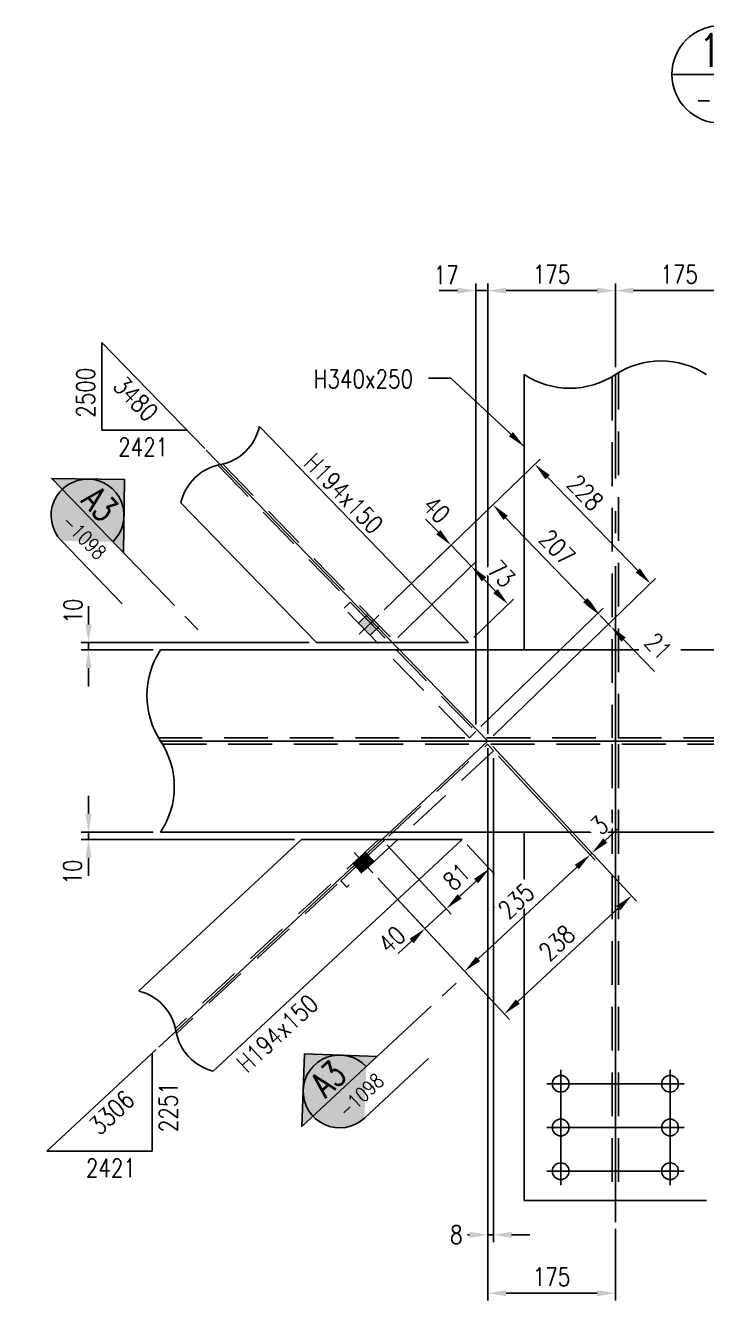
# Model space of a CAD drawing. Header units: millimetres. Extents: x 0 to 232280, y -26939 to 23794.
# Drawn here: x 93004 to 93938, y -25816 to -24067 of the extents above; entities that cross this region are included whole.
import ezdxf
from ezdxf.enums import TextEntityAlignment as Align

# ---------------------------------------------------------------- set-up
doc = ezdxf.new("R2010")
doc.units = ezdxf.units.MM
doc.header["$LTSCALE"] = 30
doc.linetypes.add('JNK-CENTER', pattern=[34, 30, -1.5, 1, -1.5])
doc.linetypes.add('JNK-HIDDEN', pattern=[3, 2, -1])
for name, color, linetype in [('CEN-R', 1, 'JNK-CENTER'), ('CON-C', 4, 'Continuous'), ('CON-G', 3, 'Continuous'), ('CON-W', 7, 'Continuous'), ('CON-Y', 2, 'Continuous'), ('Dim-W', 7, 'Continuous'), ('HID-Y', 2, 'JNK-HIDDEN'), ('STL-OBJT', 7, 'Continuous'), ('TXT-Y', 2, 'Continuous')]:
    doc.layers.add(name, color=color, linetype=linetype)
doc.styles.add('SIMPLEX', font='simplex.shx', dxfattribs={"width": 0.8})
doc.dimstyles.new('DIM10', dxfattribs={"dimscale": 10, "dimtxt": 2.5, "dimasz": 2.5, "dimexe": 1, "dimexo": 1, "dimgap": 1, "dimtad": 1, "dimdec": 0, "dimdsep": 46, "dimtxsty": 'SIMPLEX', "dimcen": 0, "dimclrt": 2, "dimadec": 1, "dimazin": 2, "dimtfac": 1, "dimtdec": 0, "dimtix": 1, "dimtmove": 2, "dimatfit": 0, "dimfxl": 0.18, "dimtolj": 1, "dimtzin": 0, "dimarcsym": 0})
doc.dimstyles.new('DIM40', dxfattribs={"dimscale": 40, "dimtxt": 2.5, "dimasz": 2.5, "dimexe": 1, "dimexo": 1, "dimgap": 1, "dimtad": 1, "dimdec": 0, "dimdsep": 46, "dimtxsty": 'SIMPLEX', "dimcen": 0, "dimclrd": 7, "dimclre": 7, "dimclrt": 2, "dimadec": 1, "dimazin": 2, "dimtfac": 1, "dimtdec": 0, "dimtix": 1, "dimtmove": 2, "dimatfit": 2, "dimfxl": 1, "dimtolj": 1, "dimtzin": 0, "dimarcsym": 1})

# ---------------------------------------------------------------- blocks, each defined once
blk = doc.blocks.new('SECTITLE')
at = {"layer": 'CON-G'}
for p, q in [((-1.7, 0), (44.09999999999997, 0)), ((4.999999999999999, -6.7), (20.85999999999999, -6.7))]:
    blk.add_line(p, q, dxfattribs=at)
blk.add_arc((5, 0), 6.7, 0, 270, dxfattribs=at)
at = {"layer": 'CON-C', "style": 'SIMPLEX', "width": 0.8}
for tag, p in [('A', (5.060000000000002, 1.039999999999964)), ('ELEVATION', (27.83000000000001, 1.22))]:
    blk.add_attdef(tag, text='', height=4.5, dxfattribs=at).set_placement(p, align=Align.CENTER)
at = {"layer": 'CON-Y', "style": 'SIMPLEX', "width": 0.8}
blk.add_attdef('SCALE', text='', height=2.5, dxfattribs=at).set_placement((44.90000000000001, -3.72), align=Align.RIGHT)
blk.add_attdef('H0000-0000', (1.539999999999953, -4.720000000000033), '', height=2.5, dxfattribs=at)
blk = doc.blocks.new('*D3329')
at = {"layer": 'DEFPOINTS', "color": 0, "transparency": 16777216}
for p in [(93493.19027004726, -25183.43794292299), (93480.91937254544, -25228.98379975429), (93581.50837238687, -25278.42600412434)]:
    blk.add_point(p, dxfattribs=at)
at = {"layer": 'Dim-W', "color": 7, "linetype": 'ByBlock', "lineweight": -2, "transparency": 16777216}
for p, q in [((93499.99953672459, -25190.76145897178), (93588.31763906422, -25285.74952017313)), ((93487.72863922277, -25236.30731580307), (93559.02357486906, -25312.98658688246)), ((93599.81716250886, -25261.402837431), (93618.12595263084, -25244.37967073766)), ((93552.21430819173, -25305.66307083367), (93581.50837238687, -25278.42600412434)), ((93533.90551806975, -25322.68623752701), (93515.59672794776, -25339.70940422035))]:
    blk.add_line(p, q, dxfattribs=at)
at = {"layer": 'Dim-W', "color": 7, "transparency": 16777216}
blk.add_solid([(93596.97996805995, -25258.35137241067), (93602.65435695775, -25264.45430245133), (93581.50837238687, -25278.42600412434)], dxfattribs=at)
at = {"layer": 'Dim-W', "color": 2, "transparency": 16777216, "insert": (93506.83269559407, -25320.79936382204), "char_height": 25, "attachment_point": 5, "rotation": 42.91609863524093, "style": 'SIMPLEX', "bg_fill": 3, "box_fill_scale": 1.1, "bg_fill_color": 256, "bg_fill_true_color": 13158600, "bg_fill_transparency": 0}
blk.add_mtext('\\A1;40', dxfattribs=at)
at = {"layer": 'Dim-W', "color": 7, "transparency": 16777216}
blk.add_solid([(93531.06832362084, -25319.63477250667), (93536.74271251864, -25325.73770254734), (93552.21430819173, -25305.66307083367)], dxfattribs=at)
blk = doc.blocks.new('*D3330')
at = {"layer": 'DEFPOINTS', "color": 0, "transparency": 16777216}
for p in [(93638.3857387273, -25048.43794292348), (93480.91937254544, -25228.98379975429), (93835.65210790429, -25260.60226090549)]:
    blk.add_point(p, dxfattribs=at)
at = {"layer": 'Dim-W', "color": 7, "linetype": 'ByBlock', "lineweight": -2, "transparency": 16777216}
for p, q in [((93645.19500540463, -25055.76145897227), (93842.46137458162, -25267.92577695428)), ((93487.72863922277, -25236.30731580307), (93667.9718417064, -25430.16284366311)), ((93679.47136515105, -25405.81616092098), (93817.3433177823, -25277.62542759883))]:
    blk.add_line(p, q, dxfattribs=at)
at = {"layer": 'Dim-W', "color": 7, "transparency": 16777216}
for points in [[(93814.50612333341, -25274.5739625785), (93820.18051223119, -25280.67689261917), (93835.65210790429, -25260.60226090549)], [(93676.63417070215, -25402.76469590065), (93682.30855959994, -25408.86762594131), (93661.16257502907, -25422.83932761432)]]:
    blk.add_solid(points, dxfattribs=at)
at = {"layer": 'Dim-W', "color": 2, "transparency": 16777216, "insert": (93733.08649144268, -25325.24288315012), "char_height": 25, "attachment_point": 5, "rotation": 42.91609863524093, "style": 'SIMPLEX', "bg_fill": 3, "box_fill_scale": 1.1, "bg_fill_color": 256, "bg_fill_true_color": 13158600, "bg_fill_transparency": 0}
blk.add_mtext('\\A1;238', dxfattribs=at)
blk = doc.blocks.new('*D3331')
at = {"layer": 'DEFPOINTS', "color": 0, "transparency": 16777216}
for p in [(93646.1227705546, -25061.72616218153), (93778.70110629694, -25204.31707770006), (93480.91937254544, -25228.98379975429)]:
    blk.add_point(p, dxfattribs=at)
at = {"layer": 'Dim-W', "color": 7, "linetype": 'ByBlock', "lineweight": -2, "transparency": 16777216}
for p, q in [((93652.93203723195, -25069.04967823033), (93785.51037297427, -25211.64059374886)), ((93624.99723173236, -25347.22803253063), (93760.39231617496, -25221.3402443934)), ((93487.72863922277, -25236.30731580307), (93613.49770828772, -25371.57471527277))]:
    blk.add_line(p, q, dxfattribs=at)
at = {"layer": 'Dim-W', "color": 7, "transparency": 16777216}
for points in [[(93757.55512172607, -25218.28877937307), (93763.22951062385, -25224.39170941374), (93778.70110629694, -25204.31707770006)], [(93622.16003728347, -25344.1765675103), (93627.83442618125, -25350.27949755097), (93606.68844161037, -25364.25119922397)]]:
    blk.add_solid(points, dxfattribs=at)
at = {"layer": 'Dim-W', "color": 2, "transparency": 16777216, "insert": (93677.37392392967, -25267.80622735223), "char_height": 25, "attachment_point": 5, "rotation": 42.91609863524093, "style": 'SIMPLEX', "bg_fill": 3, "box_fill_scale": 1.1, "bg_fill_color": 256, "bg_fill_true_color": 13158600, "bg_fill_transparency": 0}
blk.add_mtext('\\A1;235', dxfattribs=at)
blk = doc.blocks.new('*D3332')
at = {"layer": 'DEFPOINTS', "color": 0, "transparency": 16777216}
for p in [(93778.70110629698, -25204.31707770015), (93781.17797448566, -25202.01413251522), (93781.17797448559, -25202.01413251514)]:
    blk.add_point(p, dxfattribs=at)
at = {"layer": 'Dim-W', "color": 7, "linetype": 'ByBlock', "lineweight": -2, "transparency": 16777216}
for p, q in [((93799.48676460757, -25184.9909658218), (93817.79555472956, -25167.96779912846)), ((93774.36870780832, -25194.69061646643), (93774.36870780824, -25194.69061646635)), ((93771.89183961964, -25196.99356165136), (93771.89183961957, -25196.99356165127)), ((93778.70110629691, -25204.31707770007), (93781.17797448559, -25202.01413251514)), ((93760.39231617493, -25221.34024439341), (93742.08352605294, -25238.36341108675))]:
    blk.add_line(p, q, dxfattribs=at)
at = {"layer": 'Dim-W', "color": 7, "transparency": 16777216}
blk.add_solid([(93757.55512172604, -25218.28877937308), (93763.22951062382, -25224.39170941374), (93778.70110629691, -25204.31707770007)], dxfattribs=at)
at = {"layer": 'Dim-W', "color": 2, "transparency": 16777216, "insert": (93791.47279170668, -25163.89883232943), "char_height": 25, "attachment_point": 5, "rotation": 42.91609863524093, "style": 'SIMPLEX', "bg_fill": 3, "box_fill_scale": 1.1, "bg_fill_color": 256, "bg_fill_true_color": 13158600, "bg_fill_transparency": 0}
blk.add_mtext('\\A1;3', dxfattribs=at)
at = {"layer": 'Dim-W', "color": 7, "transparency": 16777216}
blk.add_solid([(93796.64957015867, -25181.93950080147), (93802.32395905646, -25188.04243084214), (93781.17797448559, -25202.01413251514)], dxfattribs=at)
blk = doc.blocks.new('*D3333')
at = {"layer": 'DEFPOINTS', "color": 0, "transparency": 16777216}
for p in [(93603.33428929921, -25183.43794292299), (93640.58289155879, -25223.49963375838), (93581.50837238692, -25278.42600412439)]:
    blk.add_point(p, dxfattribs=at)
at = {"layer": 'Dim-W', "color": 7, "linetype": 'ByBlock', "lineweight": -2, "transparency": 16777216}
for p, q in [((93610.14355597654, -25190.76145897178), (93647.39215823612, -25230.82314980717)), ((93599.81716250884, -25261.402837431), (93622.27410143681, -25240.52280045172))]:
    blk.add_line(p, q, dxfattribs=at)
at = {"layer": 'Dim-W', "color": 7, "transparency": 16777216}
for points in [[(93619.43690698792, -25237.47133543138), (93625.1112958857, -25243.57426547205), (93640.58289155879, -25223.49963375838)], [(93596.97996805995, -25258.35137241066), (93602.65435695773, -25264.45430245133), (93581.50837238686, -25278.42600412434)]]:
    blk.add_solid(points, dxfattribs=at)
at = {"layer": 'Dim-W', "color": 2, "transparency": 16777216, "insert": (93595.72478194883, -25234.48490783157), "char_height": 25, "attachment_point": 5, "rotation": 42.91609863524093, "style": 'SIMPLEX', "bg_fill": 3, "box_fill_scale": 1.1, "bg_fill_color": 256, "bg_fill_true_color": 13158600, "bg_fill_transparency": 0}
blk.add_mtext('\\A1;81', dxfattribs=at)
blk = doc.blocks.new('*D3424')
at = {"layer": 'DEFPOINTS', "color": 0, "transparency": 16777216}
for p in [(93638.38573872787, -25048.43794292298), (93813.38573872682, -25707.37803345322), (93813.38573872682, -25805.69570001125)]:
    blk.add_point(p, dxfattribs=at)
at = {"layer": 'Dim-W', "color": 7, "linetype": 'ByBlock', "lineweight": -2, "transparency": 16777216}
for p, q in [((93638.38573872787, -25058.43794292298), (93638.38573872787, -25815.69570001125)), ((93813.38573872682, -25717.37803345322), (93813.38573872682, -25815.69570001125)), ((93663.38573872787, -25805.69570001125), (93788.38573872682, -25805.69570001125))]:
    blk.add_line(p, q, dxfattribs=at)
at = {"layer": 'Dim-W', "color": 7, "transparency": 16777216}
for points in [[(93663.38573872787, -25801.52903334458), (93663.38573872787, -25809.86236667792), (93638.38573872787, -25805.69570001125)], [(93788.38573872682, -25801.52903334458), (93788.38573872682, -25809.86236667792), (93813.38573872682, -25805.69570001125)]]:
    blk.add_solid(points, dxfattribs=at)
at = {"layer": 'Dim-W', "color": 2, "transparency": 16777216, "insert": (93725.88573872735, -25783.19570001125), "char_height": 25, "attachment_point": 5, "style": 'SIMPLEX', "bg_fill": 3, "box_fill_scale": 1.1, "bg_fill_color": 256, "bg_fill_true_color": 13158600, "bg_fill_transparency": 0}
blk.add_mtext('\\A1;175', dxfattribs=at)
blk = doc.blocks.new('*D3425')
at = {"layer": 'DEFPOINTS', "color": 0, "transparency": 16777216}
for p in [(93646.12277055462, -25061.72616218155), (93638.38573872787, -25725.69570001125), (93638.38573872787, -25725.69570001125)]:
    blk.add_point(p, dxfattribs=at)
at = {"layer": 'Dim-W', "color": 7, "linetype": 'ByBlock', "lineweight": -2, "transparency": 16777216}
for p, q in [((93646.12277055462, -25071.72616218155), (93646.12277055462, -25735.69570001125)), ((93613.38573872787, -25725.69570001125), (93588.38573872787, -25725.69570001125)), ((93646.12277055462, -25725.69570001125), (93638.38573872787, -25725.69570001125)), ((93671.12277055462, -25725.69570001125), (93696.12277055462, -25725.69570001125))]:
    blk.add_line(p, q, dxfattribs=at)
at = {"layer": 'Dim-W', "color": 7, "transparency": 16777216}
blk.add_solid([(93671.12277055462, -25721.52903334458), (93671.12277055462, -25729.86236667792), (93646.12277055462, -25725.69570001125)], dxfattribs=at)
at = {"layer": 'Dim-W', "color": 2, "transparency": 16777216, "insert": (93595.27764307108, -25725.34406259618), "char_height": 25, "attachment_point": 5, "style": 'SIMPLEX', "bg_fill": 3, "box_fill_scale": 1.1, "bg_fill_color": 256, "bg_fill_true_color": 13158600, "bg_fill_transparency": 0}
blk.add_mtext('\\A1;8', dxfattribs=at)
at = {"layer": 'Dim-W', "color": 7, "transparency": 16777216}
blk.add_solid([(93613.38573872787, -25721.52903334458), (93613.38573872787, -25729.86236667792), (93638.38573872787, -25725.69570001125)], dxfattribs=at)
blk = doc.blocks.new('*D3334')
at = {"layer": 'DEFPOINTS', "color": 0, "transparency": 16777216}
for p in [(93189.62163771328, -25173.43794292298), (93090.76883578359, -25183.43794292298), (93383.04625079528, -25183.43794292298)]:
    blk.add_point(p, dxfattribs=at)
at = {"layer": 'Dim-W', "color": 7, "linetype": 'ByBlock', "lineweight": -2, "transparency": 16777216}
for p, q in [((93090.76883578359, -25148.43794292298), (93090.76883578359, -25123.43794292298)), ((93179.62163771328, -25173.43794292298), (93080.76883578359, -25173.43794292298)), ((93090.76883578359, -25173.43794292298), (93090.76883578359, -25183.43794292298)), ((93373.04625079528, -25183.43794292298), (93080.76883578359, -25183.43794292298)), ((93090.76883578359, -25208.43794292298), (93090.76883578359, -25233.43794292298))]:
    blk.add_line(p, q, dxfattribs=at)
at = {"layer": 'Dim-W', "color": 7, "transparency": 16777216}
blk.add_solid([(93086.60216911692, -25148.43794292298), (93094.93550245026, -25148.43794292298), (93090.76883578359, -25173.43794292298)], dxfattribs=at)
at = {"layer": 'Dim-W', "color": 2, "transparency": 16777216, "insert": (93068.77661699196, -25228.16423804889), "char_height": 25, "attachment_point": 5, "rotation": 90, "style": 'SIMPLEX', "bg_fill": 3, "box_fill_scale": 1.1, "bg_fill_color": 256, "bg_fill_true_color": 13158600, "bg_fill_transparency": 0}
blk.add_mtext('\\A1;10', dxfattribs=at)
at = {"layer": 'Dim-W', "color": 7, "transparency": 16777216}
blk.add_solid([(93086.60216911692, -25208.43794292298), (93094.93550245026, -25208.43794292298), (93090.76883578359, -25183.43794292298)], dxfattribs=at)
blk = doc.blocks.new('*D3340')
at = {"layer": 'DEFPOINTS', "color": 0, "transparency": 16777216}
for p in [(93988.38573872679, -24430.77667490338), (93813.38573872685, -24545.91134949977), (93988.38573872679, -25048.43794292298)]:
    blk.add_point(p, dxfattribs=at)
at = {"layer": 'Dim-W', "color": 7, "linetype": 'ByBlock', "lineweight": -2, "transparency": 16777216}
for p, q in [((93813.38573872685, -24535.91134949977), (93813.38573872685, -24420.77667490338)), ((93988.38573872679, -25038.43794292298), (93988.38573872679, -24420.77667490338)), ((93838.38573872685, -24430.77667490338), (93963.38573872679, -24430.77667490338))]:
    blk.add_line(p, q, dxfattribs=at)
at = {"layer": 'Dim-W', "color": 7, "transparency": 16777216}
for points in [[(93838.38573872685, -24426.61000823671), (93838.38573872685, -24434.94334157004), (93813.38573872685, -24430.77667490338)], [(93963.38573872679, -24426.61000823671), (93963.38573872679, -24434.94334157004), (93988.38573872679, -24430.77667490338)]]:
    blk.add_solid(points, dxfattribs=at)
at = {"layer": 'Dim-W', "color": 2, "transparency": 16777216, "insert": (93900.88573872682, -24408.27667490338), "char_height": 25, "attachment_point": 5, "style": 'SIMPLEX', "bg_fill": 3, "box_fill_scale": 1.1, "bg_fill_color": 256, "bg_fill_true_color": 13158600, "bg_fill_transparency": 0}
blk.add_mtext('\\A1;175', dxfattribs=at)
blk = doc.blocks.new('*D3426')
at = {"layer": 'DEFPOINTS', "color": 0, "transparency": 16777216}
for p in [(93638.38573872787, -24430.77667490338), (93813.38573872685, -24430.77667490338), (93638.38573872787, -25048.43794292298)]:
    blk.add_point(p, dxfattribs=at)
at = {"layer": 'Dim-W', "color": 7, "linetype": 'ByBlock', "lineweight": -2, "transparency": 16777216}
for p, q in [((93638.38573872787, -25038.43794292298), (93638.38573872787, -24420.77667490338)), ((93788.38573872685, -24430.77667490338), (93663.38573872787, -24430.77667490338))]:
    blk.add_line(p, q, dxfattribs=at)
at = {"layer": 'Dim-W', "color": 7, "transparency": 16777216}
for points in [[(93663.38573872787, -24426.61000823671), (93663.38573872787, -24434.94334157004), (93638.38573872787, -24430.77667490338)], [(93788.38573872685, -24426.61000823671), (93788.38573872685, -24434.94334157004), (93813.38573872685, -24430.77667490338)]]:
    blk.add_solid(points, dxfattribs=at)
at = {"layer": 'Dim-W', "color": 2, "transparency": 16777216, "insert": (93725.88573872736, -24408.27667490338), "char_height": 25, "attachment_point": 5, "style": 'SIMPLEX', "bg_fill": 3, "box_fill_scale": 1.1, "bg_fill_color": 256, "bg_fill_true_color": 13158600, "bg_fill_transparency": 0}
blk.add_mtext('\\A1;175', dxfattribs=at)
blk = doc.blocks.new('*D3427')
at = {"layer": 'DEFPOINTS', "color": 0, "transparency": 16777216}
for p in [(93621.76760408067, -24430.77667490338), (93638.38573872787, -24430.77667490338), (93621.76760408067, -25035.58995691647)]:
    blk.add_point(p, dxfattribs=at)
at = {"layer": 'Dim-W', "color": 7, "linetype": 'ByBlock', "lineweight": -2, "transparency": 16777216}
for p, q in [((93621.76760408067, -25025.58995691647), (93621.76760408067, -24420.77667490338)), ((93596.76760408067, -24430.77667490338), (93571.76760408067, -24430.77667490338)), ((93638.38573872787, -24430.77667490338), (93621.76760408067, -24430.77667490338)), ((93663.38573872787, -24430.77667490338), (93688.38573872787, -24430.77667490338))]:
    blk.add_line(p, q, dxfattribs=at)
at = {"layer": 'Dim-W', "color": 7, "transparency": 16777216}
blk.add_solid([(93663.38573872787, -24426.61000823671), (93663.38573872787, -24434.94334157004), (93638.38573872787, -24430.77667490338)], dxfattribs=at)
at = {"layer": 'Dim-W', "color": 2, "transparency": 16777216, "insert": (93581.27447584382, -24409.33895012437), "char_height": 25, "attachment_point": 5, "style": 'SIMPLEX', "bg_fill": 3, "box_fill_scale": 1.1, "bg_fill_color": 256, "bg_fill_true_color": 13158600, "bg_fill_transparency": 0}
blk.add_mtext('\\A1;17', dxfattribs=at)
at = {"layer": 'Dim-W', "color": 7, "transparency": 16777216}
blk.add_solid([(93596.76760408067, -24426.61000823671), (93596.76760408067, -24434.94334157004), (93621.76760408067, -24430.77667490338)], dxfattribs=at)
blk = doc.blocks.new('*D3342')
at = {"layer": 'DEFPOINTS', "color": 0, "transparency": 16777216}
for p in [(93615.7800441075, -24808.72649199224), (93489.16387490815, -24875.65965694516), (93507.65173872677, -24913.43794292298)]:
    blk.add_point(p, dxfattribs=at)
at = {"layer": 'Dim-W', "color": 7, "linetype": 'ByBlock', "lineweight": -2, "transparency": 16777216}
for p, q in [((93570.5617865724, -24762.03271097709), (93553.17014905892, -24744.0735644328)), ((93496.34753352586, -24868.70300193976), (93595.13708270362, -24773.03520251597)), ((93587.95342408589, -24779.99185752137), (93615.7800441075, -24808.72649199224)), ((93514.83539734449, -24906.48128791759), (93622.96370272522, -24801.76983698684)), ((93633.171681621, -24826.68563853652), (93650.56331913448, -24844.64478508081))]:
    blk.add_line(p, q, dxfattribs=at)
at = {"layer": 'Dim-W', "color": 7, "transparency": 16777216}
blk.add_solid([(93636.1648727117, -24823.78703228428), (93630.17849053028, -24829.58424478877), (93615.7800441075, -24808.72649199224)], dxfattribs=at)
at = {"layer": 'Dim-W', "color": 2, "transparency": 16777216, "insert": (93568.12783040461, -24731.16250771631), "char_height": 25, "attachment_point": 5, "rotation": 314.0802727500262, "style": 'SIMPLEX', "bg_fill": 3, "box_fill_scale": 1.1, "bg_fill_color": 256, "bg_fill_true_color": 13158600, "bg_fill_transparency": 0}
blk.add_mtext('\\A1;40', dxfattribs=at)
at = {"layer": 'Dim-W', "color": 7, "transparency": 16777216}
blk.add_solid([(93573.55497766312, -24759.13410472484), (93567.56859548169, -24764.93131722933), (93587.95342408589, -24779.99185752137)], dxfattribs=at)
blk = doc.blocks.new('*D3343')
at = {"layer": 'DEFPOINTS', "color": 0, "transparency": 16777216}
for p in [(93861.45258199153, -24832.42001190638), (93489.16387490815, -24875.65965694516), (93638.38573872787, -25048.43794292301)]:
    blk.add_point(p, dxfattribs=at)
at = {"layer": 'Dim-W', "color": 7, "linetype": 'ByBlock', "lineweight": -2, "transparency": 16777216}
for p, q in [((93496.34753352586, -24868.70300193976), (93710.07562058707, -24661.72872242959)), ((93720.28359948285, -24686.64452397928), (93844.06094447803, -24814.4608653621)), ((93645.56939734558, -25041.48128791761), (93868.63624060922, -24825.46335690098))]:
    blk.add_line(p, q, dxfattribs=at)
at = {"layer": 'Dim-W', "color": 7, "transparency": 16777216}
for points in [[(93723.27679057355, -24683.74591772704), (93717.29040839213, -24689.54313023153), (93702.89196196935, -24668.68537743499)], [(93847.05413556873, -24811.56225910985), (93841.06775338731, -24817.35947161434), (93861.45258199153, -24832.42001190638)]]:
    blk.add_solid(points, dxfattribs=at)
at = {"layer": 'Dim-W', "color": 2, "transparency": 16777216, "insert": (93772.07105166739, -24707.77872957972), "char_height": 25, "attachment_point": 5, "rotation": 314.0802727500262, "style": 'SIMPLEX', "bg_fill": 3, "box_fill_scale": 1.1, "bg_fill_color": 256, "bg_fill_true_color": 13158600, "bg_fill_transparency": 0}
blk.add_mtext('\\A1;228', dxfattribs=at)
blk = doc.blocks.new('*D3344')
at = {"layer": 'DEFPOINTS', "color": 0, "transparency": 16777216}
for p in [(93645.42269302768, -24724.33861747818), (93789.52027598838, -24873.13826944095), (93621.76760408065, -25035.58995691648)]:
    blk.add_point(p, dxfattribs=at)
at = {"layer": 'Dim-W', "color": 7, "linetype": 'ByBlock', "lineweight": -2, "transparency": 16777216}
for p, q in [((93662.81433054112, -24742.29776402251), (93772.12863847488, -24855.17912289667)), ((93628.95126269836, -25028.63330191108), (93796.7039346061, -24866.18161443556))]:
    blk.add_line(p, q, dxfattribs=at)
at = {"layer": 'Dim-W', "color": 7, "transparency": 16777216}
for points in [[(93665.80752163182, -24739.39915777027), (93659.8211394504, -24745.19637027477), (93645.42269302762, -24724.33861747823)], [(93775.1218295656, -24852.28051664442), (93769.13544738418, -24858.07772914892), (93789.52027598838, -24873.13826944095)]]:
    blk.add_solid(points, dxfattribs=at)
at = {"layer": 'Dim-W', "color": 2, "transparency": 16777216, "insert": (93733.63471639785, -24783.08596969744), "char_height": 25, "attachment_point": 5, "rotation": 314.0802727500262, "style": 'SIMPLEX', "bg_fill": 3, "box_fill_scale": 1.1, "bg_fill_color": 256, "bg_fill_true_color": 13158600, "bg_fill_transparency": 0}
blk.add_mtext('\\A1;207', dxfattribs=at)
blk = doc.blocks.new('*D3345')
at = {"layer": 'DEFPOINTS', "color": 0, "transparency": 16777216}
for p in [(93792.68937049646, -24876.41077512869), (93807.15240755785, -24891.34575763735), (93807.15240755779, -24891.34575763739)]:
    blk.add_point(p, dxfattribs=at)
at = {"layer": 'Dim-W', "color": 7, "linetype": 'ByBlock', "lineweight": -2, "transparency": 16777216}
for p, q in [((93775.29773298292, -24858.45162858445), (93757.90609546943, -24840.49248204016)), ((93792.6893704964, -24876.41077512874), (93807.15240755779, -24891.34575763739)), ((93824.54404507129, -24909.30490418168), (93841.9356825848, -24927.26405072596))]:
    blk.add_line(p, q, dxfattribs=at)
at = {"layer": 'Dim-W', "color": 7, "transparency": 16777216}
for points in [[(93778.29092407363, -24855.55302233221), (93772.3045418922, -24861.3502348367), (93792.6893704964, -24876.41077512874)], [(93827.53723616201, -24906.40629792943), (93821.55085398059, -24912.20351043392), (93807.15240755779, -24891.34575763739)]]:
    blk.add_solid(points, dxfattribs=at)
at = {"layer": 'Dim-W', "color": 2, "transparency": 16777216, "insert": (93872.24044745648, -24918.59187425359), "char_height": 25, "attachment_point": 5, "rotation": 314.0802727500262, "style": 'SIMPLEX', "bg_fill": 3, "box_fill_scale": 1.1, "bg_fill_color": 256, "bg_fill_true_color": 13158600, "bg_fill_transparency": 0}
blk.add_mtext('\\A1;21', dxfattribs=at)
blk = doc.blocks.new('*D3346')
at = {"layer": 'DEFPOINTS', "color": 0, "transparency": 16777216}
for p in [(93615.7800441075, -24808.72649199219), (93666.3062294117, -24860.90140453277), (93612.05536366388, -24913.43794292299)]:
    blk.add_point(p, dxfattribs=at)
at = {"layer": 'Dim-W', "color": 7, "linetype": 'ByBlock', "lineweight": -2, "transparency": 16777216}
for p, q in [((93633.17168162094, -24826.68563853654), (93648.91459189821, -24842.94225798848)), ((93619.23902228159, -24906.48128791759), (93673.4898880294, -24853.94474952737))]:
    blk.add_line(p, q, dxfattribs=at)
at = {"layer": 'Dim-W', "color": 7, "transparency": 16777216}
for points in [[(93636.16487271164, -24823.78703228429), (93630.17849053022, -24829.58424478878), (93615.78004410744, -24808.72649199225)], [(93651.90778298891, -24840.04365173624), (93645.92140080749, -24845.84086424073), (93666.3062294117, -24860.90140453277)]]:
    blk.add_solid(points, dxfattribs=at)
at = {"layer": 'Dim-W', "color": 2, "transparency": 16777216, "insert": (93657.20636864942, -24819.16147450035), "char_height": 25, "attachment_point": 5, "rotation": 314.0802727500262, "style": 'SIMPLEX', "bg_fill": 3, "box_fill_scale": 1.1, "bg_fill_color": 256, "bg_fill_true_color": 13158600, "bg_fill_transparency": 0}
blk.add_mtext('\\A1;73', dxfattribs=at)
blk = doc.blocks.new('*D3347')
at = {"layer": 'DEFPOINTS', "color": 0, "transparency": 16777216}
for p in [(93403.24811378962, -24913.43794292296), (93090.76883578359, -24923.43794292298), (93189.62163771334, -24923.43794292298)]:
    blk.add_point(p, dxfattribs=at)
at = {"layer": 'Dim-W', "color": 7, "linetype": 'ByBlock', "lineweight": -2, "transparency": 16777216}
for p, q in [((93090.76883578359, -24888.43794292296), (93090.76883578359, -24863.43794292296)), ((93393.24811378962, -24913.43794292296), (93080.76883578359, -24913.43794292296)), ((93090.76883578359, -24913.43794292296), (93090.76883578359, -24923.43794292298)), ((93179.62163771334, -24923.43794292298), (93080.76883578359, -24923.43794292298)), ((93090.76883578359, -24948.43794292298), (93090.76883578359, -24973.43794292298))]:
    blk.add_line(p, q, dxfattribs=at)
at = {"layer": 'Dim-W', "color": 7, "transparency": 16777216}
blk.add_solid([(93086.60216911692, -24948.43794292298), (93094.93550245026, -24948.43794292298), (93090.76883578359, -24923.43794292298)], dxfattribs=at)
at = {"layer": 'Dim-W', "color": 2, "transparency": 16777216, "insert": (93069.42209428223, -24870.15298810153), "char_height": 25, "attachment_point": 5, "rotation": 90, "style": 'SIMPLEX', "bg_fill": 3, "box_fill_scale": 1.1, "bg_fill_color": 256, "bg_fill_true_color": 13158600, "bg_fill_transparency": 0}
blk.add_mtext('\\A1;10', dxfattribs=at)
at = {"layer": 'Dim-W', "color": 7, "transparency": 16777216}
blk.add_solid([(93086.60216911692, -24888.43794292296), (93094.93550245026, -24888.43794292296), (93090.76883578359, -24913.43794292296)], dxfattribs=at)
blk = doc.blocks.new('SECMARK1')
at = {"layer": 'CON-Y'}
h = blk.add_hatch(color=256, dxfattribs=at)
edge = h.paths.add_edge_path()
edge.add_line((21.82666666666668, 7.071067811865485), (18.29113276073393, 3.535533905932776))
edge.add_arc((21.82666666666668, 4.707345624410664e-14), 5.000000000000002, 44.99999999999977, 135.0000000000001, ccw=False)
edge.add_line((25.36220057259943, 3.535533905932773), (21.82666666666668, 7.071067811865485))
h = blk.add_hatch(color=256, dxfattribs=at)
edge = h.paths.add_edge_path()
edge.add_line((14.75559885480128, 4.707345624410664e-14), (16.82666666666668, 1.689559442740931e-14))
edge.add_arc((21.82666666666668, 4.618527782440651e-14), 5, 135.0000000000001, 180.0000000000003, ccw=False)
edge.add_line((18.29113276073393, 3.535533905932776), (14.75559885480128, 4.707345624410664e-14))
edge = h.paths.add_edge_path()
edge.add_arc((21.82666666666668, 4.736951571734001e-14), 5, 270, 540.0000000000005)
h = blk.add_hatch(color=256, dxfattribs=at)
edge = h.paths.add_edge_path()
edge.add_line((26.82666666666668, 4.332076805060308e-14), (28.89773447853207, 4.736951571734001e-14))
edge.add_line((28.89773447853207, 4.736951571734001e-14), (25.36220057259943, 3.535533905932773))
edge.add_arc((21.82666666666668, 4.951594689828198e-14), 5, -1.1368683772161603e-13, 44.999999999999716, ccw=False)
at = {"layer": 'CON-C'}
blk.add_line((0, 0), (2.633333333333307, 0), dxfattribs=at)
blk.add_lwpolyline([(4.666666666666639, 0), (28.89773447853207, 4.736951571734001e-14), (21.82666666666668, 7.071067811865485), (14.75559885480128, 4.736951571734001e-14)], dxfattribs=at)
at = {"layer": 'CON-Y'}
blk.add_line((21.82666666666668, -4.999999999999953), (9.823333333333341, -4.999999999999953), dxfattribs=at)
blk.add_arc((21.82666666666668, 4.736951571734001e-14), 5, 270, 180.0000000000004, dxfattribs=at)
at = {"layer": 'CON-C', "style": 'SIMPLEX', "width": 0.8}
blk.add_attdef('TAG', text='', height=3.5, dxfattribs=at).set_placement((21.80333333333334, 0.5800000000000568), align=Align.CENTER)
at = {"layer": 'CON-Y', "style": 'SIMPLEX', "width": 0.8}
blk.add_attdef('H0000-0000', text='', height=2, dxfattribs=at).set_placement((24.66333333333334, -3.379999999999943), align=Align.RIGHT)

msp = doc.modelspace()

# ---------------------------------------------------------------- hatches: boundary and pattern name
at = {"layer": 'Dim-W'}
h = msp.add_hatch(color=256, dxfattribs=at)
h.paths.add_polyline_path([(93471.82496544896, -24876.44210104173), (93469.66986786365, -24878.52909754335), (93477.67002111985, -24886.79030495371), (93479.82511870516, -24884.70330845209)])
h.paths.add_polyline_path([(93473.98006303428, -24874.35510454011), (93471.82496544896, -24876.44210104173), (93479.82511870516, -24884.70330845209), (93481.98021629045, -24882.61631195047)])
h.paths.add_polyline_path([(93481.98021629045, -24882.61631195047), (93479.82511870516, -24884.70330845209), (93487.82527196137, -24892.96451586248), (93489.98036954668, -24890.87751936087)])
h.paths.add_polyline_path([(93479.82511870516, -24884.70330845209), (93477.67002111985, -24886.79030495371), (93485.67017437605, -24895.0515123641), (93487.82527196137, -24892.96451586248)])
h.paths.add_polyline_path([(93477.67002111985, -24886.79030495371), (93469.66986786365, -24878.52909754335), (93461.04947752235, -24886.87708354985), (93469.04963077855, -24895.13829096022)])
h.paths.add_polyline_path([(93477.67002111985, -24886.79030495371), (93469.04963077855, -24895.13829096022), (93477.04978403475, -24903.39949837059), (93485.67017437605, -24895.0515123641)])

# ---------------------------------------------------------------- linework, layer by layer
at = {"layer": 'CEN-R'}
for p, q in [((93813.38573872682, -25708.43794292288), (93813.38573872682, -24545.91134949977)), ((93252.24630891769, -24649.69834171587), (93638.38573872682, -25048.43794292297)), ((93489.16387490815, -24875.65965694514), (93461.86597216086, -24902.09494596563)), ((93638.38573872787, -25048.43794292298), (93187.01839725215, -25468.11075814883)), ((93189.62163771334, -25048.43794292298), (94394.35003065865, -25048.43794292298)), ((93455.04415917158, -25201.1544387689), (93480.91937254544, -25228.98379975429)), ((93738.38573872668, -25499.27127625619), (93738.38573872668, -25657.60460958953)), ((93888.38573872668, -25499.27127625619), (93888.38573872668, -25657.60460958953)), ((93719.21907205999, -25518.43794292288), (93907.55240539333, -25518.43794292288)), ((93719.21907205999, -25578.43794292288), (93907.55240539333, -25578.43794292288)), ((93719.21907205999, -25638.43794292288), (93907.55240539333, -25638.43794292288))]:
    msp.add_line(p, q, dxfattribs=at)
at = {"layer": 'CON-G'}
for p, q in [((93688.38573872678, -24923.43794292298), (93688.38573872679, -24545.91134949977)), ((93325.20117796861, -24617.22337694285), (93612.05536366388, -24913.43794292296)), ((93217.44629870291, -24721.57320202392), (93403.24811378962, -24913.43794292296)), ((93403.24811378962, -24913.43794292296), (93612.05536366388, -24913.43794292296)), ((93189.62163771334, -24923.43794292298), (93845.71078881767, -24923.43794292298)), ((93903.00949946503, -24923.43794292298), (94394.35003065865, -24923.43794292298)), ((93189.62163771334, -25173.43794292298), (94394.35003065865, -25173.43794292298)), ((93688.38573872676, -25173.43794292298), (93688.38573872676, -25678.43794292288)), ((93383.04625079528, -25183.43794292298), (93159.55162053907, -25391.2390221079)), ((93603.33428929921, -25183.43794292298), (93261.69062069923, -25501.09176283977)), ((93603.33428929921, -25183.43794292298), (93383.04625079528, -25183.43794292298)), ((93688.38573872676, -25678.43794292288), (93938.38573872676, -25678.43794292288))]:
    msp.add_line(p, q, dxfattribs=at)
for centre in [(93738.38573872668, -25518.43794292288), (93888.38573872668, -25518.43794292288), (93738.38573872668, -25578.43794292288), (93888.38573872668, -25578.43794292288), (93738.38573872668, -25638.43794292288), (93888.38573872668, -25638.43794292288)]:
    msp.add_circle(centre, 11.5, dxfattribs=at)
at = {"layer": 'CON-W'}
for p, q in [((93109.01539360199, -24501.79363775506), (93250.07706238219, -24647.45831018396)), ((93109.01539360199, -24622.28862888577), (93109.01539360199, -24501.79363775506)), ((93109.01539360199, -24622.28862888577), (93225.70274301292, -24622.28862888577)), ((93183.58022346109, -25471.30750709706), (93033.40022899827, -25610.9420248731)), ((93177.93456512649, -25610.9420248731), (93177.93456512652, -25476.5567334131)), ((93177.93456512649, -25610.9420248731), (93033.40022899825, -25610.9420248731))]:
    msp.add_line(p, q, dxfattribs=at)
for points in [[(93938.38573872685, -24545.91134949977, 0.2992863225903411), (93813.38573872685, -24545.91134949977, -0.2992863225907001), (93688.38573872685, -24545.91134949977)], [(93325.20117796861, -24617.22337694289, -0.2992863225903411), (93271.32373833575, -24669.39828948338, 0.2992863225907001), (93217.44629870291, -24721.57320202387)], [(93189.62163771334, -24923.43794292288, 0.2992863225903411), (93189.62163771334, -25048.43794292288, -0.2992863225907001), (93189.62163771334, -25173.43794292288)], [(93159.55162053916, -25391.23902210793, -0.2992863225903411), (93210.62112061915, -25446.16539247387, 0.2992863225907001), (93261.6906206992, -25501.09176283976)]]:
    msp.add_lwpolyline(points, format="xyb", dxfattribs=at)
msp.add_lwpolyline([(93481.98021629045, -24882.61631195048), (93469.04963077855, -24895.13829096021)], dxfattribs=at)
at = {"layer": 'CON-W', "const_width": 23}
msp.add_lwpolyline([(93474.11010586811, -25221.66028370549), (93461.85342584891, -25208.47795481768)], dxfattribs=at)
at = {"layer": 'HID-Y'}
for p, q in [((93808.88573872685, -24548.72187779166), (93808.88573872685, -25043.93794292298)), ((93817.88573872685, -25043.93794292298), (93817.88573872685, -24543.10082120788)), ((93267.8725698099, -24670.14692276677), (93503.47559372926, -24913.43794292296)), ((93274.7749068616, -24668.64965619998), (93511.82788372424, -24913.43794292296)), ((93473.98006303422, -24874.35510454016), (93461.04947752235, -24886.87708354985)), ((93489.98036954665, -24890.87751936091), (93477.04978403475, -24903.3994983706)), ((93186.81110942151, -25043.93794292298), (94391.53950236682, -25043.93794292298)), ((93192.43216600528, -25052.93794292298), (94397.16055895059, -25052.93794292298)), ((93808.88573872688, -25052.93794292298), (93808.88573872685, -25678.43794292287)), ((93817.88573872685, -25052.93794292298), (93817.88573872685, -25678.43794292287)), ((93488.7845092772, -25183.43794292298), (93209.94276020065, -25442.6997261412)), ((93497.59603081731, -25183.43794292298), (93211.29948103765, -25449.6310588065)), ((93470.275469305, -25200.64729813874), (93482.5321493242, -25213.82962702652)), ((93453.4313823928, -25216.30861149661), (93465.68806241194, -25229.49094038441))]:
    msp.add_line(p, q, dxfattribs=at)
for points in [[(93621.76760408067, -25035.58995691647), (93613.1472137394, -25043.93794292297), (93441.223010757, -24866.40365648942), (93449.8434010983, -24858.05567048292)], [(93637.95165054186, -25052.93794292297), (93646.12277055462, -25061.72616218155), (93444.81604167301, -25248.89735041476), (93436.64492166019, -25240.10913115625)]]:
    msp.add_lwpolyline(points, close=True, dxfattribs=at)

# ---------------------------------------------------------------- block references
at = {"layer": 'Dim-W', "xscale": 10, "yscale": 10, "zscale": 10}
msp.add_blockref('SECTITLE', (93908.01384328649, -24134.17914570335), dxfattribs=at).add_auto_attribs({'H0000-0000': '-1091', 'A': '17', 'ELEVATION': 'DETAIL'})

# ---------------------------------------------------------------- texts
at = {"layer": 'CON-Y', "style": 'SIMPLEX', "width": 0.8}
for s, rotation, p in [('2500', 90, (93099.20945649626, -24605.05547890538)), ('3480', 314.0802727498374, (93122.58851277336, -24563.20741394788)), ('2251', 90, (93212.74050223222, -25584.87289754741)), ('3306', 42.9160986355468, (93105.79424123696, -25590.37471824789))]:
    msp.add_text(s, height=25, rotation=rotation, dxfattribs=at).set_placement(p)
for s, p in [('H340x250', (93399.61627100571, -24564.46768174196)), ('2421', (93131.406087646, -24657.72306045439)), ('2421', (93087.14422791076, -25646.37645644171))]:
    msp.add_text(s, height=25, dxfattribs=at).set_placement(p)
at = {"layer": 'TXT-Y', "style": 'SIMPLEX', "width": 0.8}
for rotation, p in [(314.0802727497626, (93384.23174985658, -24668.82145675923)), (42.91609863949668, (93308.25308748783, -25504.87112995741))]:
    msp.add_text('H194x150', height=24.99999999999999, rotation=rotation, dxfattribs=at).set_placement(p)

# ---------------------------------------------------------------- next in the draw order: dimensions: what is measured, and where the dimension line sits
at = {"layer": 'Dim-W'}
for base, p1, p2, angle, picture, middle in [((93090.76883578359, -24923.43794292298), (93403.24811378962, -24913.43794292296), (93189.62163771334, -24923.43794292298), 90, '*D3347', (93069.42209428223, -24870.15298810153)), ((93090.76883578359, -25183.43794292298), (93189.62163771328, -25173.43794292298), (93383.04625079528, -25183.43794292298), 90, '*D3334', (93068.77661699196, -25228.16423804889)), ((93581.50837238687, -25278.42600412434), (93480.91937254544, -25228.98379975429), (93493.19027004726, -25183.437942923), 42.91609863528749, '*D3329', (93506.83269559406, -25320.79936382204))]:
    dim = msp.add_linear_dim(base=base, p1=p1, p2=p2, angle=angle, dimstyle='DIM40', override={"dimscale": 10, "dimtix": 0, "dimtfill": 1}, dxfattribs=at)
    dim.commit()
    dim.dimension.update_dxf_attribs({"geometry": picture, "text_midpoint": middle, "dimtype": 160})

# ---------------------------------------------------------------- next in the draw order: block references
at = {"layer": 'CON-W'}
ref = msp.add_blockref('SECMARK1', (93241.2402082289, -24896.00066593091), dxfattribs=dict(at, xscale=-10, yscale=10, zscale=10, rotation=314.0802727500347))
ref.add_attrib('H0000-0000', '-1098', dxfattribs={"layer": 'CON-Y', "height": 20, "rotation": 314.0802727498374, "style": 'SIMPLEX', "width": 0.8}).set_placement((93102.75396749549, -24801.58202993852), align=Align.RIGHT)
ref.add_attrib('TAG', 'A3', dxfattribs={"layer": 'CON-C', "height": 35, "rotation": 314.0802727498374, "style": 'SIMPLEX', "width": 0.75}).set_placement((93093.72846225946, -24735.33810263289), align=Align.CENTER)

# ---------------------------------------------------------------- next in the draw order: dimensions: what is measured, and where the dimension line sits
at = {"layer": 'Dim-W'}
dim = msp.add_linear_dim(base=(93835.65210790429, -25260.60226090549), p1=(93480.91937254544, -25228.98379975429), p2=(93638.38573872732, -25048.43794292348), angle=42.91609863528749, dimstyle='DIM40', override={"dimscale": 10, "dimtix": 0, "dimtfill": 1}, dxfattribs=at)
dim.commit()
dim.dimension.update_dxf_attribs({"geometry": '*D3330', "text_midpoint": (93733.08649144266, -25325.24288315012)})

# ---------------------------------------------------------------- next in the draw order: dimensions: what is measured, and where the dimension line sits
dim = msp.add_linear_dim(base=(93778.70110629694, -25204.31707770006), p1=(93480.91937254544, -25228.98379975429), p2=(93646.12277055462, -25061.72616218154), angle=42.91609863528749, dimstyle='DIM40', override={"dimscale": 10, "dimtix": 0, "dimtfill": 1}, dxfattribs=at)
dim.commit()
dim.dimension.update_dxf_attribs({"geometry": '*D3331', "text_midpoint": (93677.37392392964, -25267.80622735224)})

# ---------------------------------------------------------------- next in the draw order: dimensions: what is measured, and where the dimension line sits
dim = msp.add_linear_dim(base=(93781.17797448559, -25202.01413251514), p1=(93778.701106297, -25204.31707770015), p2=(93781.17797448568, -25202.01413251523), angle=42.91609863528749, dimstyle='DIM40', override={"dimscale": 10, "dimtix": 0, "dimtfill": 1}, dxfattribs=at)
dim.commit()
dim.dimension.update_dxf_attribs({"geometry": '*D3332', "text_midpoint": (93791.47279170668, -25163.89883232943), "dimtype": 160})
dim = msp.add_linear_dim(base=(93640.58289155879, -25223.49963375838), p1=(93581.50837238692, -25278.42600412439), p2=(93603.33428929921, -25183.437942923), angle=42.91609863528749, dimstyle='DIM40', override={"dimscale": 10, "dimtix": 0, "dimtfill": 1}, dxfattribs=at)
dim.commit()
dim.dimension.update_dxf_attribs({"geometry": '*D3333', "text_midpoint": (93595.72478194881, -25234.48490783157)})

# ---------------------------------------------------------------- next in the draw order: dimensions: what is measured, and where the dimension line sits
dim = msp.add_linear_dim(base=(93813.38573872682, -25805.69570001125), p1=(93638.38573872787, -25048.43794292298), p2=(93813.38573872682, -25707.37803345322), dimstyle='DIM40', override={"dimscale": 10, "dimtix": 0, "dimtfill": 1}, dxfattribs=at)
dim.commit()
dim.dimension.update_dxf_attribs({"geometry": '*D3424', "text_midpoint": (93725.88573872735, -25783.19570001125)})

# ---------------------------------------------------------------- next in the draw order: dimensions: what is measured, and where the dimension line sits
dim = msp.add_linear_dim(base=(93988.38573872679, -24430.77667490338), p1=(93813.38573872685, -24545.91134949977), p2=(93988.38573872679, -25048.43794292298), dimstyle='DIM40', override={"dimscale": 10, "dimtix": 0, "dimtfill": 1}, dxfattribs=at)
dim.commit()
dim.dimension.update_dxf_attribs({"geometry": '*D3340', "text_midpoint": (93900.88573872682, -24408.27667490338)})
dim = msp.add_linear_dim(base=(93638.38573872787, -25725.69570001125), p1=(93646.12277055462, -25061.72616218155), p2=(93638.38573872787, -25725.69570001125), dimstyle='DIM40', override={"dimscale": 10, "dimtix": 0, "dimtfill": 1}, dxfattribs=at)
dim.commit()
dim.dimension.update_dxf_attribs({"geometry": '*D3425', "text_midpoint": (93595.27764307108, -25725.34406259618), "dimtype": 160})

# ---------------------------------------------------------------- next in the draw order: block references
at = {"layer": 'CON-W'}
ref = msp.add_blockref('SECMARK1', (93595.0085776634, -25380.4278654407), dxfattribs=dict(at, xscale=-10, yscale=10, zscale=10, rotation=42.91609863521353))
ref.add_attrib('H0000-0000', '-1098', dxfattribs={"layer": 'CON-Y', "height": 20, "rotation": 42.91609863523178, "style": 'SIMPLEX', "width": 0.8}).set_placement((93497.7957684893, -25516.96719101251), align=Align.RIGHT)
ref.add_attrib('TAG', 'A3', dxfattribs={"layer": 'CON-C', "height": 34.99999999999999, "rotation": 42.91609863523178, "style": 'SIMPLEX', "width": 0.75}).set_placement((93431.38214140668, -25524.64493725384), align=Align.CENTER)

# ---------------------------------------------------------------- next in the draw order: dimensions: what is measured, and where the dimension line sits
at = {"layer": 'Dim-W'}
dim = msp.add_linear_dim(base=(93638.38573872787, -24430.77667490338), p1=(93813.38573872685, -24430.77667490338), p2=(93638.38573872787, -25048.43794292298), dimstyle='DIM40', override={"dimscale": 10, "dimtix": 0, "dimtfill": 1}, dxfattribs=at)
dim.commit()
dim.dimension.update_dxf_attribs({"geometry": '*D3426', "text_midpoint": (93725.88573872736, -24408.27667490338)})

# ---------------------------------------------------------------- next in the draw order: dimensions: what is measured, and where the dimension line sits
dim = msp.add_linear_dim(base=(93621.76760408067, -24430.77667490338), p1=(93638.38573872787, -24430.77667490338), p2=(93621.76760408067, -25035.58995691647), dimstyle='DIM40', override={"dimscale": 10, "dimtix": 0, "dimtfill": 1}, dxfattribs=at)
dim.commit()
dim.dimension.update_dxf_attribs({"geometry": '*D3427', "text_midpoint": (93581.27447584382, -24409.33895012437), "dimtype": 160})

# ---------------------------------------------------------------- next in the draw order: linework, layer by layer
at = {"layer": 'STL-OBJT'}
msp.add_line((93587.56472805585, -24550.60387102561), (93557.10297566897, -24550.60387102561), dxfattribs=at)

# ---------------------------------------------------------------- next in the draw order: dimensions: what is measured, and where the dimension line sits
at = {"layer": 'Dim-W'}
dim = msp.add_linear_dim(base=(93615.7800441075, -24808.72649199224), p1=(93489.16387490815, -24875.65965694517), p2=(93507.65173872677, -24913.43794292298), angle=314.0802727496176, dimstyle='DIM40', override={"dimscale": 10, "dimtix": 0, "dimtfill": 1}, dxfattribs=at)
dim.commit()
dim.dimension.update_dxf_attribs({"geometry": '*D3342', "text_midpoint": (93568.12783040461, -24731.16250771632), "dimtype": 160})

# ---------------------------------------------------------------- next in the draw order: leaders
msp.add_leader([(93688.38573872679, -24644.71013394769), (93587.56472805585, -24550.60387102561)], dimstyle='DIM10', override={"dimgap": 1, "dimtad": 0, "dimtix": 0, "dimatfit": 2, "dimtfill": 1}, dxfattribs=at)

# ---------------------------------------------------------------- next in the draw order: dimensions: what is measured, and where the dimension line sits
dim = msp.add_linear_dim(base=(93861.45258199153, -24832.42001190638), p1=(93489.16387490815, -24875.65965694517), p2=(93638.38573872787, -25048.43794292301), angle=314.0802727496176, dimstyle='DIM40', override={"dimscale": 10, "dimtix": 0, "dimtfill": 1}, dxfattribs=at)
dim.commit()
dim.dimension.update_dxf_attribs({"geometry": '*D3343', "text_midpoint": (93772.07105166739, -24707.77872957974), "dimtype": 160})

# ---------------------------------------------------------------- next in the draw order: dimensions: what is measured, and where the dimension line sits
dim = msp.add_linear_dim(base=(93789.52027598838, -24873.13826944095), p1=(93645.42269302768, -24724.33861747817), p2=(93621.76760408067, -25035.58995691648), angle=314.0802727496176, dimstyle='DIM40', override={"dimscale": 10, "dimtix": 0, "dimtfill": 1}, dxfattribs=at)
dim.commit()
dim.dimension.update_dxf_attribs({"geometry": '*D3344', "text_midpoint": (93733.63471639785, -24783.08596969744)})

# ---------------------------------------------------------------- next in the draw order: dimensions: what is measured, and where the dimension line sits
dim = msp.add_linear_dim(base=(93666.3062294117, -24860.90140453277), p1=(93615.78004410752, -24808.72649199218), p2=(93612.05536366388, -24913.43794292298), angle=314.0802727496176, dimstyle='DIM40', override={"dimscale": 10, "dimtix": 0, "dimtfill": 1}, dxfattribs=at)
dim.commit()
dim.dimension.update_dxf_attribs({"geometry": '*D3346', "text_midpoint": (93657.20636864942, -24819.16147450036)})
dim = msp.add_linear_dim(base=(93807.15240755779, -24891.34575763739), p1=(93792.68937049646, -24876.41077512869), p2=(93807.15240755785, -24891.34575763735), angle=314.0802727496176, dimstyle='DIM40', override={"dimscale": 10, "dimtix": 0, "dimtfill": 1}, dxfattribs=at)
dim.commit()
dim.dimension.update_dxf_attribs({"geometry": '*D3345', "text_midpoint": (93872.24044745648, -24918.5918742536), "dimtype": 160})

# ---------------------------------------------------------------- next in the draw order: linework, layer by layer
msp.add_line((93838.76658807683, -24923.99154503815), (93866.97617969211, -24953.12164790399), dxfattribs=at)

doc.saveas('drawing.dxf')
